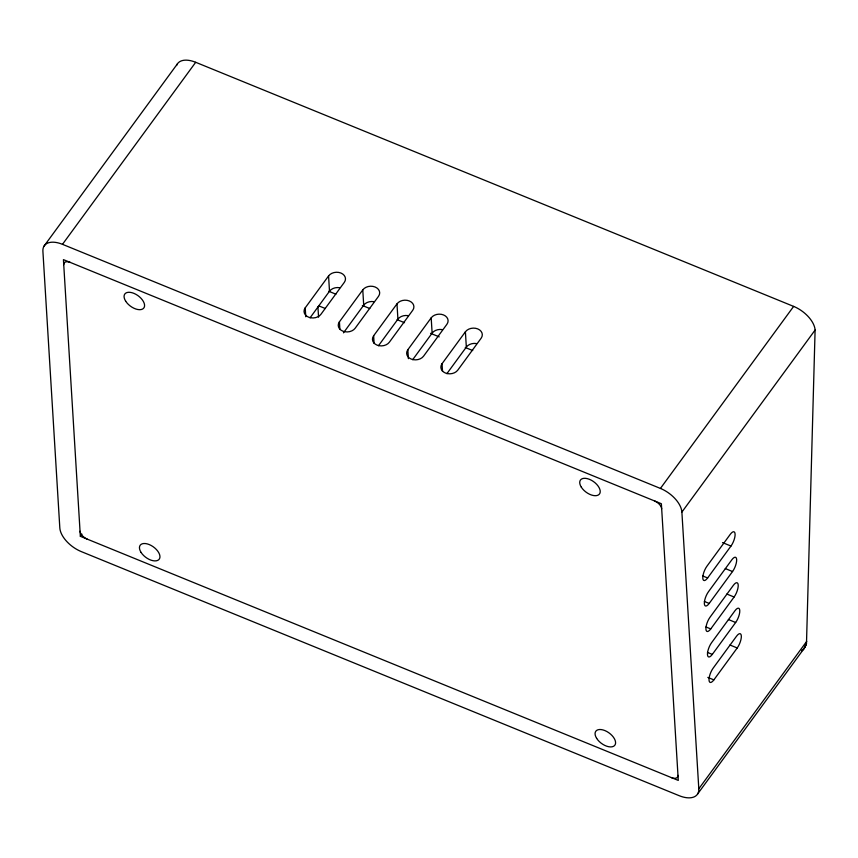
<?xml version="1.0" encoding="UTF-8"?>
<svg xmlns="http://www.w3.org/2000/svg" width="858" height="858" viewBox="0 0 858 858"><rect width="100%" height="100%" fill="white"/><g stroke="black" fill="none" stroke-linecap="round" stroke-linejoin="round"><path stroke-width="1.29" d="M697.608 794.004L804.128 648.455L806.488 643.489L815.1 330.062A23.627 12.945 36.2 0 0 793.639 306.403L195.699 62.291A23.627 12.945 36.2 0 0 176.566 65.53M802.209 649.989L801.662 650.814L804.128 648.455L806.488 643.489M803.045 649.763L804.986 647.222M804.868 646.911L805.909 645.463M44.101 246.021L177.316 63.996M806.724 641.334L698.809 788.792A23.627 12.945 36.2 0 1 679.225 795.709L81.285 551.597A23.627 12.945 36.2 0 1 59.824 527.938L42.9 251.233A23.627 12.945 36.2 0 1 62.484 244.326L195.699 62.291M80.352 536.314L63.428 259.62L661.368 503.721L678.281 780.415L80.352 536.314L81.928 534.159M305.223 307.85L328.571 275.944A9.063 6.896 -3.5 0 1 340.916 273.037A9.063 6.896 -3.5 0 1 344.305 282.368L320.956 314.275A9.063 6.896 -3.5 0 1 308.612 317.181A9.063 6.896 -3.5 0 1 305.223 307.85L305.77 316.774M310.049 317.825L329.504 291.227A9.063 6.896 -3.5 0 1 339.661 287.709M339.425 321.814L362.773 289.907A9.063 6.896 -3.5 0 1 375.118 287.001A9.063 6.896 -3.5 0 1 378.507 296.332L355.158 328.239A9.063 6.896 -3.5 0 1 342.814 331.145A9.063 6.896 -3.5 0 1 339.425 321.814L339.897 329.461M343.479 332.85L363.706 305.191A9.063 6.896 -3.5 0 1 373.863 301.673M373.638 335.778L396.986 303.871A9.063 6.896 -3.5 0 1 409.33 300.965A9.063 6.896 -3.5 0 1 412.719 310.296L389.371 342.203A9.063 6.896 -3.5 0 1 377.027 345.109A9.063 6.896 -3.5 0 1 373.638 335.778L374.099 343.425M378.464 345.753L397.919 319.165A9.063 6.896 -3.5 0 1 408.076 315.637M407.84 349.742L431.188 317.835A9.063 6.896 -3.5 0 1 443.532 314.94A9.063 6.896 -3.5 0 1 446.921 324.26L423.573 356.167A9.063 6.896 -3.5 0 1 411.229 359.073A9.063 6.896 -3.5 0 1 407.84 349.742L408.387 358.665M412.666 359.716L432.121 333.129A9.063 6.896 -3.5 0 1 442.278 329.601M442.052 363.706L465.401 331.799A9.063 6.896 -3.5 0 1 477.745 328.904A9.063 6.896 -3.5 0 1 481.134 338.224L457.786 370.13A9.063 6.896 -3.5 0 1 445.441 373.037A9.063 6.896 -3.5 0 1 442.052 363.706L442.514 371.353M446.879 373.68L466.334 347.093A9.063 6.896 -3.5 0 1 476.49 343.565M62.484 244.326L660.424 488.427L793.639 306.403M698.809 788.792L681.885 512.097L815.1 330.062M707.635 577.96L730.984 546.053A9.063 3.142 -67.8 0 0 735.102 534.084A9.063 3.142 -67.8 0 0 730.265 534.33L706.917 566.237A9.063 3.142 -67.8 0 0 702.799 578.217A9.063 3.142 -67.8 0 0 707.635 577.96L702.799 575.986M709.191 603.442L732.539 571.535A9.063 3.142 -67.8 0 0 736.657 559.555A9.063 3.142 -67.8 0 0 731.82 559.813L708.472 591.72A9.063 3.142 -67.8 0 0 704.354 603.7A9.063 3.142 -67.8 0 0 709.191 603.442L704.364 601.469M710.746 628.925L734.105 597.007A9.063 3.142 -67.8 0 0 738.212 585.038A9.063 3.142 -67.8 0 0 733.386 585.295L710.038 617.202A9.063 3.142 -67.8 0 0 705.92 629.171A9.063 3.142 -67.8 0 0 710.746 628.925L705.92 626.951M712.312 654.397L735.66 622.49A9.063 3.142 -67.8 0 0 739.778 610.51A9.063 3.142 -67.8 0 0 734.941 610.767L711.593 642.674A9.063 3.142 -67.8 0 0 707.475 654.654A9.063 3.142 -67.8 0 0 712.312 654.397L707.475 652.423M713.867 679.879L737.215 647.972A9.063 3.142 -67.8 0 0 741.333 635.992A9.063 3.142 -67.8 0 0 736.496 636.25L713.148 668.157A9.063 3.142 -67.8 0 0 709.03 680.137A9.063 3.142 -67.8 0 0 713.867 679.879L707.829 677.412M328.775 291.28L335.896 294.187M362.355 305.491L369.798 308.526M397.072 319.659L404.515 322.694M430.555 333.322L439.232 336.872M465.272 347.501L472.704 350.536M319.079 305.974L325.279 308.505M722.533 542.599L730.984 546.053M725.3 568.575L732.539 571.535M726.855 594.058L734.105 597.007M728.41 619.53L735.66 622.49M729.976 645.012L737.215 647.972M465.401 331.799L466.334 347.093M431.188 317.835L432.121 333.129M396.986 303.871L397.919 319.165M362.773 289.907L363.706 305.191M328.571 275.944L329.504 291.227M317.921 306.756L318.554 317.138M660.424 488.427A23.627 12.945 36.2 0 1 681.885 512.097M63.739 264.714A7.872 4.311 36.2 0 1 70.27 262.409M654.525 500.922A7.872 4.311 36.2 0 1 661.679 508.815M87.194 539.103A7.872 4.311 36.2 0 1 80.041 531.22M677.97 775.321A7.872 4.311 36.2 0 1 671.449 777.627M125.676 301.179A11.819 6.478 36.2 0 0 143.447 308.43A11.819 6.478 36.2 0 0 133.859 293.339A11.819 6.478 36.2 0 0 125.676 301.179M141.044 552.391A11.819 6.478 36.2 0 0 158.816 559.652A11.819 6.478 36.2 0 0 149.228 544.562A11.819 6.478 36.2 0 0 141.044 552.391M596.675 738.406A11.819 6.478 36.2 0 0 614.446 745.666A11.819 6.478 36.2 0 0 604.858 730.566A11.819 6.478 36.2 0 0 596.675 738.406M581.316 487.183A11.819 6.478 36.2 0 0 599.088 494.444A11.819 6.478 36.2 0 0 589.5 479.354A11.819 6.478 36.2 0 0 581.316 487.183"/></g></svg>
